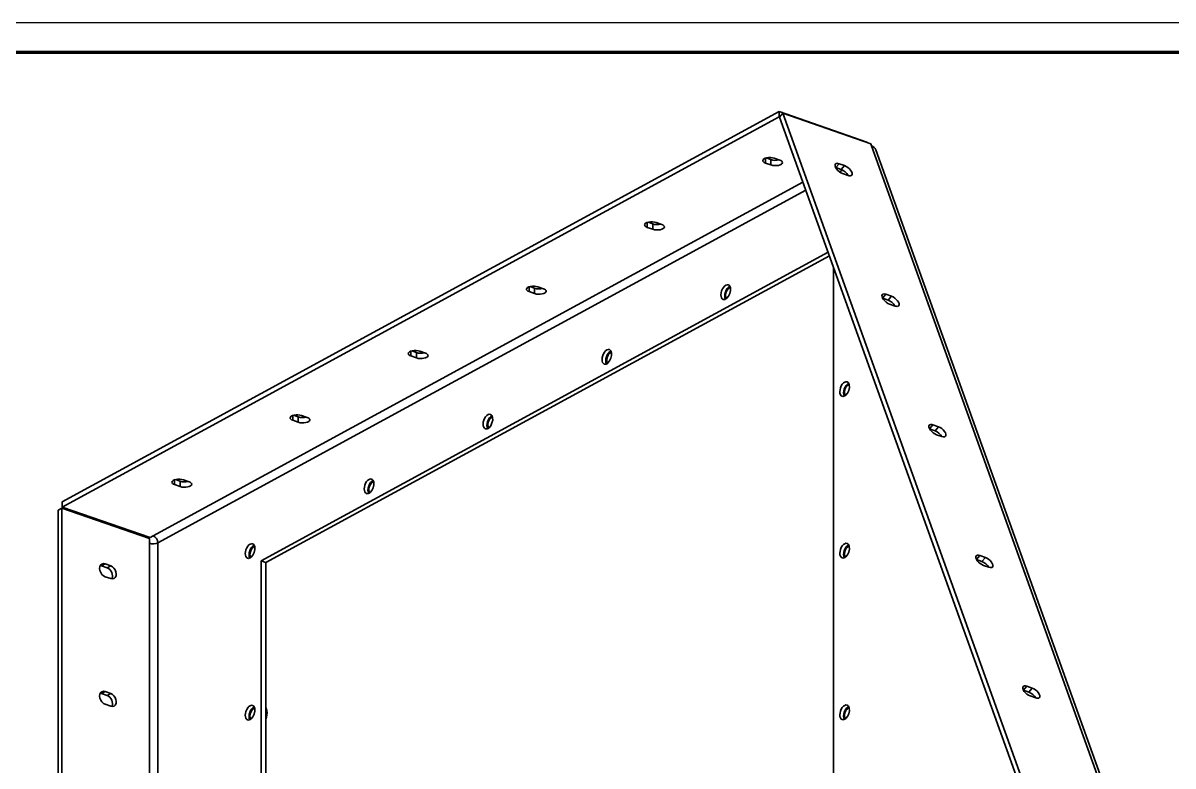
# Model space of a CAD drawing. Header units: millimetres. Extents: x 0 to 594, y 0 to 420.
# Drawn here: x 258.4 to 453, y 294.2 to 420 of the extents above; entities that cross this region are included whole.
import ezdxf

# ---------------------------------------------------------------- set-up
doc = ezdxf.new("R2010")
doc.units = ezdxf.units.MM

msp = doc.modelspace()

# ---------------------------------------------------------------- linework, layer by layer
at = {"color": 1, "lineweight": 35}
for p, q in [((265.08, 338.96), (386.33, 405)), ((386.33, 405), (401.16, 399.83)), ((386.33, 404.1), (386.33, 405)), ((386.43, 404.06), (387, 404.73)), ((401.84, 399.56), (387, 404.73)), ((387, 404.73), (434.49, 272.43)), ((265.08, 338.06), (386.33, 404.1)), ((386.43, 404.06), (386.33, 404.1)), ((386.43, 404.06), (433.92, 271.76)), ((401.16, 399.79), (401.16, 399.83)), ((401.97, 399.18), (401.84, 399.56)), ((402.23, 399.07), (401.97, 399.18)), ((401.97, 399.18), (448.99, 268.18)), ((402.44, 398.92), (402.23, 399.07)), ((402.6, 398.73), (402.44, 398.92)), ((383.76, 396.98), (383.63, 396.85)), ((383.98, 397.09), (383.76, 396.98)), ((384.26, 397.17), (383.98, 397.09)), ((384.03, 397.11), (384.03, 396.29)), ((384.97, 396.87), (384.16, 397.15)), ((384.58, 397.22), (384.26, 397.17)), ((384.92, 397.22), (384.58, 397.22)), ((385.24, 397.18), (384.92, 397.22)), ((385.53, 397.11), (385.24, 397.18)), ((386.47, 396.78), (385.53, 397.11)), ((402.71, 398.52), (402.6, 398.73)), ((449.73, 267.52), (402.71, 398.52)), ((383.63, 396.85), (383.58, 396.7)), ((383.58, 396.7), (383.61, 396.59)), ((383.61, 396.59), (383.7, 396.47)), ((383.7, 396.47), (383.84, 396.38)), ((383.84, 396.38), (384.03, 396.29)), ((384.03, 396.29), (384.97, 395.97)), ((385.28, 396.79), (384.97, 396.87)), ((384.97, 396.87), (384.97, 395.97)), ((384.97, 395.97), (385.26, 395.89)), ((385.26, 395.89), (385.58, 395.86)), ((385.64, 396.75), (385.28, 396.79)), ((385.58, 395.86), (385.92, 395.86)), ((386, 396.77), (385.64, 396.75)), ((385.92, 395.86), (386.24, 395.9)), ((386.34, 396.83), (386, 396.77)), ((386.24, 395.9), (386.52, 395.98)), ((386.66, 396.7), (386.47, 396.78)), ((386.52, 395.98), (386.73, 396.1)), ((386.8, 396.6), (386.66, 396.7)), ((386.73, 396.1), (386.87, 396.23)), ((386.89, 396.49), (386.8, 396.6)), ((386.87, 396.23), (386.92, 396.37)), ((386.92, 396.37), (386.89, 396.49)), ((395.88, 396.14), (395.81, 395.99)), ((395.81, 395.99), (395.82, 395.78)), ((395.82, 395.78), (395.91, 395.55)), ((395.98, 396.21), (395.88, 396.14)), ((395.91, 395.55), (396.07, 395.3)), ((396.49, 396.18), (395.92, 395.52)), ((395.93, 395.51), (396.85, 395.19)), ((396.12, 396.25), (395.98, 396.21)), ((396.07, 395.3), (396.28, 395.05)), ((396.29, 396.24), (396.12, 396.25)), ((396.28, 395.05), (396.54, 394.83)), ((396.49, 396.18), (396.29, 396.24)), ((397.43, 395.86), (396.49, 396.18)), ((396.55, 394.82), (397.06, 395.1)), ((397.43, 395.86), (396.85, 395.19)), ((396.85, 395.19), (397.19, 395.03)), ((397.19, 395.03), (397.51, 394.79)), ((397.7, 395.73), (397.43, 395.86)), ((397.98, 395.55), (397.7, 395.73)), ((398.23, 395.33), (397.98, 395.55)), ((398.45, 395.09), (398.23, 395.33)), ((398.6, 394.84), (398.45, 395.09)), ((390.38, 393.05), (280.46, 333.18)), ((396.54, 394.83), (396.81, 394.65)), ((396.81, 394.65), (397.09, 394.53)), ((397.09, 394.53), (398.02, 394.2)), ((397.51, 394.79), (397.8, 394.51)), ((397.8, 394.51), (398.01, 394.2)), ((398.02, 394.2), (398.22, 394.15)), ((398.22, 394.15), (398.39, 394.14)), ((398.39, 394.14), (398.53, 394.17)), ((398.53, 394.17), (398.64, 394.25)), ((398.69, 394.6), (398.6, 394.84)), ((398.64, 394.25), (398.7, 394.4)), ((398.7, 394.4), (398.69, 394.6)), ((281.24, 332.01), (390.86, 391.72)), ((363.64, 385.96), (363.59, 385.81)), ((363.59, 385.81), (363.62, 385.7)), ((363.62, 385.7), (363.71, 385.59)), ((363.77, 386.09), (363.64, 385.96)), ((363.71, 385.59), (363.85, 385.49)), ((363.99, 386.2), (363.77, 386.09)), ((363.85, 385.49), (364.04, 385.4)), ((364.27, 386.28), (363.99, 386.2)), ((364.04, 386.22), (364.04, 385.4)), ((364.04, 385.4), (364.98, 385.08)), ((364.98, 385.98), (364.17, 386.26)), ((364.59, 386.33), (364.27, 386.28)), ((364.93, 386.33), (364.59, 386.33)), ((365.25, 386.3), (364.93, 386.33)), ((365.29, 385.9), (364.98, 385.98)), ((364.98, 385.98), (364.98, 385.08)), ((365.54, 386.22), (365.25, 386.3)), ((365.65, 385.86), (365.29, 385.9)), ((366.48, 385.89), (365.54, 386.22)), ((366.01, 385.88), (365.65, 385.86)), ((366.35, 385.94), (366.01, 385.88)), ((366.67, 385.81), (366.48, 385.89)), ((366.81, 385.71), (366.67, 385.81)), ((366.74, 385.21), (366.88, 385.34)), ((366.9, 385.6), (366.81, 385.71)), ((366.88, 385.34), (366.93, 385.49)), ((366.93, 385.49), (366.9, 385.6)), ((364.98, 385.08), (365.27, 385)), ((365.27, 385), (365.59, 384.97)), ((365.59, 384.97), (365.93, 384.97)), ((365.93, 384.97), (366.25, 385.01)), ((366.25, 385.01), (366.53, 385.1)), ((366.53, 385.1), (366.74, 385.21)), ((394.64, 381.18), (298.73, 328.93)), ((299.51, 328.66), (394.85, 380.59)), ((395.56, 250.72), (395.56, 378.63)), ((377.33, 375.62), (377.12, 375.47)), ((377.55, 375.69), (377.33, 375.62)), ((377.74, 375.67), (377.55, 375.69)), ((377.87, 375.6), (377.74, 375.67)), ((377.97, 375.48), (377.87, 375.6)), ((343.65, 375.07), (343.6, 374.92)), ((343.6, 374.92), (343.63, 374.81)), ((343.63, 374.81), (343.72, 374.7)), ((343.78, 375.2), (343.65, 375.07)), ((343.72, 374.7), (343.86, 374.6)), ((344, 375.31), (343.78, 375.2)), ((343.86, 374.6), (344.05, 374.52)), ((344.28, 375.4), (344, 375.31)), ((344.05, 375.33), (344.05, 374.52)), ((344.05, 374.52), (344.99, 374.19)), ((344.99, 375.09), (344.18, 375.37)), ((344.6, 375.44), (344.28, 375.4)), ((344.94, 375.44), (344.6, 375.44)), ((345.26, 375.41), (344.94, 375.44)), ((345.3, 375.01), (344.99, 375.09)), ((344.99, 375.09), (344.99, 374.19)), ((344.99, 374.19), (345.28, 374.11)), ((345.55, 375.33), (345.26, 375.41)), ((345.28, 374.11), (345.6, 374.08)), ((345.66, 374.98), (345.3, 375.01)), ((346.49, 375.01), (345.55, 375.33)), ((345.6, 374.08), (345.94, 374.08)), ((346.02, 374.99), (345.66, 374.98)), ((345.94, 374.08), (346.26, 374.13)), ((346.36, 375.05), (346.02, 374.99)), ((346.26, 374.13), (346.54, 374.21)), ((346.68, 374.92), (346.49, 375.01)), ((346.54, 374.21), (346.75, 374.32)), ((346.82, 374.82), (346.68, 374.92)), ((346.75, 374.32), (346.89, 374.45)), ((346.91, 374.71), (346.82, 374.82)), ((346.89, 374.45), (346.94, 374.6)), ((346.94, 374.6), (346.91, 374.71)), ((376.53, 374.32), (376.5, 374)), ((376.5, 374), (376.53, 373.72)), ((376.61, 374.65), (376.53, 374.32)), ((376.53, 373.72), (376.61, 373.48)), ((376.75, 374.97), (376.61, 374.65)), ((376.92, 375.25), (376.75, 374.97)), ((377.12, 375.47), (376.92, 375.25)), ((377.14, 373.78), (377.16, 374.12)), ((377.17, 373.48), (377.14, 373.78)), ((377.16, 374.12), (377.25, 374.46)), ((377.25, 374.46), (377.4, 374.79)), ((377.36, 374.33), (377.29, 373.89)), ((377.29, 373.89), (377.33, 373.58)), ((377.33, 373.58), (377.46, 373.37)), ((377.54, 374.75), (377.36, 374.33)), ((377.4, 374.79), (377.58, 375.07)), ((377.5, 373.4), (377.79, 373.75)), ((377.67, 374.92), (377.54, 374.75)), ((377.58, 375.07), (377.8, 375.28)), ((377.81, 375.06), (377.67, 374.92)), ((377.79, 373.75), (378.01, 374.2)), ((377.8, 375.28), (378.02, 375.4)), ((377.95, 375.15), (377.81, 375.06)), ((378.09, 375.19), (377.95, 375.15)), ((378.05, 375.33), (377.97, 375.48)), ((378.01, 374.2), (378.12, 374.69)), ((378.11, 375.14), (378.05, 375.33)), ((378.12, 374.69), (378.11, 375.14)), ((403.81, 374.02), (403.75, 373.87)), ((403.75, 373.87), (403.76, 373.67)), ((403.76, 373.67), (403.85, 373.44)), ((403.92, 374.1), (403.81, 374.02)), ((404.43, 374.07), (403.86, 373.41)), ((404.06, 374.13), (403.92, 374.1)), ((404.23, 374.12), (404.06, 374.13)), ((404.43, 374.07), (404.23, 374.12)), ((405.36, 373.75), (404.43, 374.07)), ((405.36, 373.75), (404.79, 373.08)), ((405.64, 373.62), (405.36, 373.75)), ((405.91, 373.44), (405.64, 373.62)), ((376.61, 373.48), (376.73, 373.31)), ((376.73, 373.31), (376.89, 373.21)), ((376.89, 373.21), (377.03, 373.19)), ((377.03, 373.19), (377.18, 373.21)), ((377.27, 373.25), (377.17, 373.48)), ((377.18, 373.21), (377.34, 373.29)), ((377.34, 373.29), (377.5, 373.4)), ((403.85, 373.44), (404, 373.19)), ((403.87, 373.4), (404.79, 373.08)), ((404, 373.19), (404.22, 372.94)), ((404.22, 372.94), (404.47, 372.72)), ((404.47, 372.72), (404.75, 372.54)), ((404.75, 372.54), (405.02, 372.41)), ((404.79, 373.08), (405.12, 372.92)), ((405.02, 372.41), (405.96, 372.09)), ((405.12, 372.92), (405.45, 372.68)), ((405.45, 372.68), (405.74, 372.4)), ((405.74, 372.4), (405.95, 372.09)), ((406.17, 373.22), (405.91, 373.44)), ((405.96, 372.09), (406.16, 372.04)), ((406.16, 372.04), (406.33, 372.03)), ((406.38, 372.97), (406.17, 373.22)), ((406.33, 372.03), (406.47, 372.06)), ((406.54, 372.72), (406.38, 372.97)), ((406.47, 372.06), (406.57, 372.14)), ((406.63, 372.49), (406.54, 372.72)), ((406.57, 372.14), (406.64, 372.29)), ((406.64, 372.29), (406.63, 372.49)), ((323.66, 364.18), (323.61, 364.04)), ((323.61, 364.04), (323.64, 363.92)), ((323.64, 363.92), (323.73, 363.81)), ((323.79, 364.31), (323.66, 364.18)), ((324.01, 364.43), (323.79, 364.31)), ((324.29, 364.51), (324.01, 364.43)), ((324.06, 364.44), (324.06, 363.63)), ((325, 364.2), (324.19, 364.48)), ((324.61, 364.55), (324.29, 364.51)), ((324.94, 364.56), (324.61, 364.55)), ((325.27, 364.52), (324.94, 364.56)), ((325.31, 364.12), (325, 364.2)), ((325, 364.2), (325, 363.3)), ((325.56, 364.44), (325.27, 364.52)), ((325.67, 364.09), (325.31, 364.12)), ((326.5, 364.12), (325.56, 364.44)), ((326.03, 364.1), (325.67, 364.09)), ((326.37, 364.16), (326.03, 364.1)), ((326.69, 364.03), (326.5, 364.12)), ((326.83, 363.94), (326.69, 364.03)), ((326.92, 363.83), (326.83, 363.94)), ((326.95, 363.71), (326.92, 363.83)), ((356.63, 364.01), (356.5, 363.7)), ((356.8, 364.29), (356.63, 364.01)), ((357, 364.51), (356.8, 364.29)), ((357.22, 364.66), (357, 364.51)), ((357.14, 363.51), (357.28, 363.83)), ((357.43, 364.73), (357.22, 364.66)), ((357.28, 363.83), (357.47, 364.11)), ((357.63, 364.71), (357.43, 364.73)), ((357.55, 363.97), (357.43, 363.79)), ((357.47, 364.11), (357.68, 364.32)), ((357.69, 364.1), (357.55, 363.97)), ((357.75, 364.64), (357.63, 364.71)), ((357.68, 364.32), (357.91, 364.45)), ((357.84, 364.19), (357.69, 364.1)), ((357.86, 364.53), (357.75, 364.64)), ((357.98, 364.23), (357.84, 364.19)), ((357.94, 364.37), (357.86, 364.53)), ((357.99, 364.18), (357.94, 364.37)), ((358, 363.73), (357.99, 364.18)), ((323.73, 363.81), (323.87, 363.71)), ((323.87, 363.71), (324.06, 363.63)), ((324.06, 363.63), (325, 363.3)), ((325, 363.3), (325.29, 363.23)), ((325.29, 363.23), (325.61, 363.19)), ((325.61, 363.19), (325.95, 363.19)), ((325.95, 363.19), (326.27, 363.24)), ((326.27, 363.24), (326.55, 363.32)), ((326.55, 363.32), (326.76, 363.43)), ((326.76, 363.43), (326.9, 363.56)), ((326.9, 363.56), (326.95, 363.71)), ((356.42, 363.36), (356.39, 363.04)), ((356.39, 363.04), (356.41, 362.76)), ((356.41, 362.76), (356.49, 362.53)), ((356.5, 363.7), (356.42, 363.36)), ((356.49, 362.53), (356.61, 362.36)), ((356.61, 362.36), (356.77, 362.26)), ((356.77, 362.26), (356.91, 362.23)), ((356.91, 362.23), (357.07, 362.26)), ((357.02, 362.83), (357.05, 363.16)), ((357.06, 362.53), (357.02, 362.83)), ((357.05, 363.16), (357.14, 363.51)), ((357.15, 362.29), (357.06, 362.53)), ((357.07, 362.26), (357.23, 362.33)), ((357.24, 363.37), (357.18, 362.93)), ((357.18, 362.93), (357.22, 362.63)), ((357.22, 362.63), (357.34, 362.41)), ((357.23, 362.33), (357.39, 362.45)), ((357.43, 363.79), (357.24, 363.37)), ((357.39, 362.45), (357.67, 362.79)), ((357.67, 362.79), (357.89, 363.24)), ((357.89, 363.24), (358, 363.73)), ((396.73, 358.25), (396.65, 357.92)), ((396.86, 358.56), (396.73, 358.25)), ((397.04, 358.84), (396.86, 358.56)), ((397.24, 359.06), (397.04, 358.84)), ((397.45, 359.22), (397.24, 359.06)), ((397.28, 357.71), (397.37, 358.06)), ((397.37, 358.06), (397.51, 358.38)), ((397.66, 359.28), (397.45, 359.22)), ((397.66, 358.34), (397.47, 357.93)), ((397.51, 358.38), (397.7, 358.66)), ((397.86, 359.26), (397.66, 359.28)), ((397.78, 358.52), (397.66, 358.34)), ((397.7, 358.66), (397.91, 358.87)), ((397.92, 358.65), (397.78, 358.52)), ((397.98, 359.19), (397.86, 359.26)), ((397.91, 358.87), (398.14, 359)), ((398.07, 358.74), (397.92, 358.65)), ((398.09, 359.08), (397.98, 359.19)), ((398.21, 358.79), (398.07, 358.74)), ((398.17, 358.92), (398.09, 359.08)), ((398.12, 357.79), (398.23, 358.28)), ((398.22, 358.73), (398.17, 358.92)), ((398.23, 358.28), (398.22, 358.73)), ((396.65, 357.92), (396.62, 357.59)), ((396.62, 357.59), (396.64, 357.31)), ((396.64, 357.31), (396.72, 357.08)), ((396.72, 357.08), (396.84, 356.91)), ((396.84, 356.91), (397, 356.81)), ((397, 356.81), (397.14, 356.78)), ((397.14, 356.78), (397.3, 356.81)), ((397.25, 357.38), (397.28, 357.71)), ((397.29, 357.08), (397.25, 357.38)), ((397.38, 356.84), (397.29, 357.08)), ((397.3, 356.81), (397.46, 356.88)), ((397.47, 357.93), (397.41, 357.49)), ((397.41, 357.49), (397.45, 357.18)), ((397.45, 357.18), (397.57, 356.96)), ((397.46, 356.88), (397.62, 357)), ((397.62, 357), (397.9, 357.34)), ((397.9, 357.34), (398.12, 357.79)), ((303.67, 353.29), (303.62, 353.15)), ((303.62, 353.15), (303.65, 353.03)), ((303.65, 353.03), (303.74, 352.92)), ((303.8, 353.43), (303.67, 353.29)), ((303.74, 352.92), (303.88, 352.82)), ((304.02, 353.54), (303.8, 353.43)), ((303.88, 352.82), (304.07, 352.74)), ((304.3, 353.62), (304.02, 353.54)), ((304.07, 353.56), (304.07, 352.74)), ((304.07, 352.74), (305.01, 352.41)), ((305.01, 353.31), (304.2, 353.59)), ((304.62, 353.66), (304.3, 353.62)), ((304.95, 353.67), (304.62, 353.66)), ((305.28, 353.63), (304.95, 353.67)), ((305.32, 353.23), (305.01, 353.31)), ((305.01, 353.31), (305.01, 352.41)), ((305.01, 352.41), (305.3, 352.34)), ((305.57, 353.56), (305.28, 353.63)), ((305.3, 352.34), (305.62, 352.3)), ((305.68, 353.2), (305.32, 353.23)), ((306.51, 353.23), (305.57, 353.56)), ((305.62, 352.3), (305.96, 352.3)), ((306.04, 353.21), (305.68, 353.2)), ((305.96, 352.3), (306.28, 352.35)), ((306.38, 353.27), (306.04, 353.21)), ((306.28, 352.35), (306.56, 352.43)), ((306.7, 353.15), (306.51, 353.23)), ((306.56, 352.43), (306.77, 352.54)), ((306.84, 353.05), (306.7, 353.15)), ((306.77, 352.54), (306.91, 352.68)), ((306.93, 352.94), (306.84, 353.05)), ((306.91, 352.68), (306.96, 352.82)), ((306.96, 352.82), (306.93, 352.94)), ((336.3, 352.41), (336.27, 352.08)), ((336.38, 352.74), (336.3, 352.41)), ((336.52, 353.06), (336.38, 352.74)), ((336.69, 353.33), (336.52, 353.06)), ((336.89, 353.56), (336.69, 353.33)), ((337.1, 353.71), (336.89, 353.56)), ((336.91, 351.87), (336.93, 352.2)), ((336.93, 352.2), (337.02, 352.55)), ((337.02, 352.55), (337.17, 352.87)), ((337.13, 352.42), (337.06, 351.98)), ((337.32, 353.77), (337.1, 353.71)), ((337.31, 352.84), (337.13, 352.42)), ((337.17, 352.87), (337.35, 353.15)), ((337.44, 353.01), (337.31, 352.84)), ((337.51, 353.75), (337.32, 353.77)), ((337.35, 353.15), (337.57, 353.36)), ((337.58, 353.14), (337.44, 353.01)), ((337.64, 353.68), (337.51, 353.75)), ((337.56, 351.83), (337.77, 352.29)), ((337.57, 353.36), (337.79, 353.49)), ((337.72, 353.24), (337.58, 353.14)), ((337.74, 353.57), (337.64, 353.68)), ((337.86, 353.28), (337.72, 353.24)), ((337.82, 353.41), (337.74, 353.57)), ((337.77, 352.29), (337.89, 352.77)), ((337.88, 353.22), (337.82, 353.41)), ((337.89, 352.77), (337.88, 353.22)), ((336.27, 352.08), (336.3, 351.8)), ((336.3, 351.8), (336.37, 351.57)), ((336.37, 351.57), (336.5, 351.4)), ((336.5, 351.4), (336.66, 351.3)), ((336.66, 351.3), (336.8, 351.28)), ((336.8, 351.28), (336.95, 351.3)), ((336.94, 351.57), (336.91, 351.87)), ((337.04, 351.33), (336.94, 351.57)), ((336.95, 351.3), (337.11, 351.37)), ((337.06, 351.98), (337.1, 351.67)), ((337.1, 351.67), (337.23, 351.45)), ((337.11, 351.37), (337.27, 351.49)), ((337.27, 351.49), (337.56, 351.83)), ((411.75, 351.91), (411.68, 351.76)), ((411.68, 351.76), (411.69, 351.56)), ((411.69, 351.56), (411.78, 351.33)), ((411.85, 351.99), (411.75, 351.91)), ((411.78, 351.33), (411.94, 351.08)), ((412.36, 351.96), (411.8, 351.3)), ((411.8, 351.29), (412.73, 350.97)), ((411.99, 352.02), (411.85, 351.99)), ((411.94, 351.08), (412.16, 350.83)), ((412.17, 352.01), (411.99, 352.02)), ((412.16, 350.83), (412.41, 350.61)), ((412.36, 351.96), (412.17, 352.01)), ((413.3, 351.64), (412.36, 351.96)), ((412.41, 350.61), (412.69, 350.43)), ((412.69, 350.43), (412.96, 350.3)), ((413.3, 351.64), (412.73, 350.97)), ((412.73, 350.97), (413.06, 350.81)), ((412.96, 350.3), (413.9, 349.98)), ((413.06, 350.81), (413.39, 350.57)), ((413.57, 351.51), (413.3, 351.64)), ((413.39, 350.57), (413.67, 350.28)), ((413.85, 351.33), (413.57, 351.51)), ((413.67, 350.28), (413.88, 349.98)), ((414.11, 351.11), (413.85, 351.33)), ((414.32, 350.86), (414.11, 351.11)), ((414.48, 350.61), (414.32, 350.86)), ((414.57, 350.38), (414.48, 350.61)), ((414.58, 350.18), (414.57, 350.38)), ((413.9, 349.98), (414.09, 349.93)), ((414.09, 349.93), (414.27, 349.92)), ((414.27, 349.92), (414.41, 349.95)), ((414.41, 349.95), (414.51, 350.03)), ((414.51, 350.03), (414.58, 350.18)), ((283.81, 342.54), (283.68, 342.4)), ((284.03, 342.65), (283.81, 342.54)), ((284.31, 342.73), (284.03, 342.65)), ((284.08, 342.67), (284.08, 341.85)), ((285.02, 342.42), (284.21, 342.71)), ((284.63, 342.77), (284.31, 342.73)), ((284.96, 342.78), (284.63, 342.77)), ((285.29, 342.74), (284.96, 342.78)), ((285.33, 342.34), (285.02, 342.42)), ((285.02, 342.42), (285.02, 341.52)), ((285.58, 342.67), (285.29, 342.74)), ((286.52, 342.34), (285.58, 342.67)), ((316.77, 342.6), (316.57, 342.38)), ((316.99, 342.75), (316.77, 342.6)), ((317.2, 342.82), (316.99, 342.75)), ((317.4, 342.8), (317.2, 342.82)), ((317.52, 342.73), (317.4, 342.8)), ((317.45, 342.41), (317.68, 342.53)), ((317.63, 342.61), (317.52, 342.73)), ((317.71, 342.46), (317.63, 342.61)), ((317.76, 342.27), (317.71, 342.46)), ((283.68, 342.4), (283.63, 342.26)), ((283.63, 342.26), (283.66, 342.14)), ((283.66, 342.14), (283.75, 342.03)), ((283.75, 342.03), (283.89, 341.93)), ((283.89, 341.93), (284.08, 341.85)), ((284.08, 341.85), (285.02, 341.52)), ((285.02, 341.52), (285.31, 341.45)), ((285.31, 341.45), (285.63, 341.41)), ((285.69, 342.31), (285.33, 342.34)), ((285.63, 341.41), (285.97, 341.42)), ((286.05, 342.32), (285.69, 342.31)), ((285.97, 341.42), (286.29, 341.46)), ((286.39, 342.38), (286.05, 342.32)), ((286.29, 341.46), (286.56, 341.54)), ((286.7, 342.26), (286.52, 342.34)), ((286.56, 341.54), (286.78, 341.65)), ((286.85, 342.16), (286.7, 342.26)), ((286.78, 341.65), (286.92, 341.79)), ((286.94, 342.05), (286.85, 342.16)), ((286.92, 341.79), (286.97, 341.93)), ((286.97, 341.93), (286.94, 342.05)), ((316.19, 341.45), (316.16, 341.13)), ((316.16, 341.13), (316.18, 340.85)), ((316.18, 340.85), (316.26, 340.61)), ((316.27, 341.78), (316.19, 341.45)), ((316.26, 340.61), (316.38, 340.44)), ((316.4, 342.1), (316.27, 341.78)), ((316.57, 342.38), (316.4, 342.1)), ((316.79, 340.91), (316.82, 341.25)), ((316.83, 340.61), (316.79, 340.91)), ((316.82, 341.25), (316.91, 341.59)), ((316.92, 340.38), (316.83, 340.61)), ((316.91, 341.59), (317.05, 341.92)), ((317.01, 341.46), (316.95, 341.02)), ((316.95, 341.02), (316.99, 340.71)), ((316.99, 340.71), (317.11, 340.5)), ((317, 340.42), (317.15, 340.53)), ((317.2, 341.88), (317.01, 341.46)), ((317.05, 341.92), (317.24, 342.2)), ((317.15, 340.53), (317.44, 340.88)), ((317.32, 342.05), (317.2, 341.88)), ((317.24, 342.2), (317.45, 342.41)), ((317.46, 342.19), (317.32, 342.05)), ((317.44, 340.88), (317.66, 341.33)), ((317.61, 342.28), (317.46, 342.19)), ((317.75, 342.32), (317.61, 342.28)), ((317.66, 341.33), (317.77, 341.82)), ((317.77, 341.82), (317.76, 342.27)), ((265.08, 338.06), (265.08, 338.96)), ((316.38, 340.44), (316.54, 340.34)), ((316.54, 340.34), (316.68, 340.32)), ((316.68, 340.32), (316.84, 340.34)), ((316.84, 340.34), (317, 340.42)), ((264.99, 337.88), (264.37, 337.54)), ((264.37, 251.45), (264.37, 337.54)), ((264.99, 251.79), (264.99, 337.88)), ((279.83, 332.71), (264.99, 337.88)), ((279.92, 332.89), (265.08, 338.06)), ((279.83, 331.94), (279.83, 332.71)), ((280.46, 333.18), (279.92, 332.89)), ((280.75, 333.01), (280.46, 333.18)), ((281.01, 332.72), (280.75, 333.01)), ((281.18, 332.37), (281.01, 332.72)), ((280.18, 331.86), (279.83, 331.94)), ((279.83, 331.94), (279.83, 246.61)), ((280.57, 331.85), (280.18, 331.86)), ((280.94, 331.9), (280.57, 331.85)), ((281.24, 332.01), (280.94, 331.9)), ((281.24, 332.01), (281.18, 332.37)), ((281.24, 246.68), (281.24, 332.01)), ((296.15, 330.83), (296.07, 330.49)), ((296.29, 331.14), (296.15, 330.83)), ((296.46, 331.42), (296.29, 331.14)), ((296.66, 331.64), (296.46, 331.42)), ((296.87, 331.79), (296.66, 331.64)), ((296.79, 330.64), (296.94, 330.96)), ((297.09, 331.86), (296.87, 331.79)), ((297.08, 330.92), (296.9, 330.5)), ((296.94, 330.96), (297.12, 331.24)), ((297.21, 331.1), (297.08, 330.92)), ((297.28, 331.84), (297.09, 331.86)), ((297.12, 331.24), (297.34, 331.45)), ((297.35, 331.23), (297.21, 331.1)), ((297.41, 331.77), (297.28, 331.84)), ((297.34, 331.45), (297.56, 331.58)), ((297.49, 331.32), (297.35, 331.23)), ((297.51, 331.66), (297.41, 331.77)), ((297.63, 331.36), (297.49, 331.32)), ((297.59, 331.5), (297.51, 331.66)), ((297.54, 330.37), (297.66, 330.86)), ((297.64, 331.31), (297.59, 331.5)), ((297.66, 330.86), (297.64, 331.31)), ((396.73, 330.88), (396.65, 330.55)), ((396.86, 331.2), (396.73, 330.88)), ((397.04, 331.48), (396.86, 331.2)), ((397.24, 331.7), (397.04, 331.48)), ((397.45, 331.85), (397.24, 331.7)), ((397.37, 330.69), (397.51, 331.02)), ((397.66, 331.92), (397.45, 331.85)), ((397.66, 330.98), (397.47, 330.56)), ((397.51, 331.02), (397.7, 331.3)), ((397.86, 331.9), (397.66, 331.92)), ((397.78, 331.15), (397.66, 330.98)), ((397.7, 331.3), (397.91, 331.51)), ((397.92, 331.29), (397.78, 331.15)), ((397.98, 331.83), (397.86, 331.9)), ((397.91, 331.51), (398.14, 331.64)), ((398.07, 331.38), (397.92, 331.29)), ((398.09, 331.72), (397.98, 331.83)), ((398.21, 331.42), (398.07, 331.38)), ((398.17, 331.56), (398.09, 331.72)), ((398.12, 330.43), (398.23, 330.92)), ((398.22, 331.37), (398.17, 331.56)), ((398.23, 330.92), (398.22, 331.37)), ((296.07, 330.49), (296.04, 330.17)), ((296.04, 330.17), (296.07, 329.89)), ((296.07, 329.89), (296.14, 329.66)), ((296.14, 329.66), (296.27, 329.49)), ((296.27, 329.49), (296.43, 329.39)), ((296.43, 329.39), (296.57, 329.36)), ((296.57, 329.36), (296.72, 329.39)), ((296.67, 329.96), (296.7, 330.29)), ((296.71, 329.66), (296.67, 329.96)), ((296.7, 330.29), (296.79, 330.64)), ((296.81, 329.42), (296.71, 329.66)), ((296.72, 329.39), (296.88, 329.46)), ((296.9, 330.5), (296.83, 330.06)), ((296.83, 330.06), (296.87, 329.76)), ((296.87, 329.76), (297, 329.54)), ((296.88, 329.46), (297.04, 329.58)), ((297.04, 329.58), (297.33, 329.92)), ((297.33, 329.92), (297.54, 330.37)), ((298.73, 328.93), (298.73, 197.97)), ((298.73, 328.93), (299.51, 328.66)), ((396.65, 330.55), (396.62, 330.23)), ((396.62, 330.23), (396.64, 329.95)), ((396.64, 329.95), (396.72, 329.72)), ((396.72, 329.72), (396.84, 329.55)), ((396.84, 329.55), (397, 329.45)), ((397, 329.45), (397.14, 329.42)), ((397.14, 329.42), (397.3, 329.45)), ((397.25, 330.02), (397.28, 330.35)), ((397.29, 329.72), (397.25, 330.02)), ((397.28, 330.35), (397.37, 330.69)), ((397.38, 329.48), (397.29, 329.72)), ((397.3, 329.45), (397.46, 329.52)), ((397.47, 330.56), (397.41, 330.12)), ((397.41, 330.12), (397.45, 329.82)), ((397.45, 329.82), (397.57, 329.6)), ((397.46, 329.52), (397.62, 329.63)), ((397.62, 329.63), (397.9, 329.98)), ((397.9, 329.98), (398.12, 330.43)), ((419.69, 329.8), (419.62, 329.65)), ((419.62, 329.65), (419.63, 329.45)), ((419.63, 329.45), (419.72, 329.21)), ((419.79, 329.88), (419.69, 329.8)), ((419.72, 329.21), (419.88, 328.96)), ((420.3, 329.85), (419.73, 329.19)), ((419.74, 329.18), (420.66, 328.85)), ((419.93, 329.91), (419.79, 329.88)), ((419.88, 328.96), (420.09, 328.72)), ((420.1, 329.9), (419.93, 329.91)), ((420.3, 329.85), (420.1, 329.9)), ((421.24, 329.52), (420.3, 329.85)), ((421.24, 329.52), (420.66, 328.85)), ((420.66, 328.85), (421, 328.7)), ((421.51, 329.4), (421.24, 329.52)), ((421.79, 329.22), (421.51, 329.4)), ((422.04, 329), (421.79, 329.22)), ((422.26, 328.75), (422.04, 329)), ((271.44, 327.98), (271.4, 327.66)), ((271.4, 327.66), (271.45, 327.31)), ((271.56, 328.23), (271.44, 327.98)), ((271.45, 327.31), (271.58, 326.97)), ((271.5, 328.14), (271.71, 328.09)), ((271.76, 328.41), (271.56, 328.23)), ((271.58, 326.97), (271.79, 326.66)), ((271.71, 328.09), (272.33, 328.43)), ((271.71, 328.09), (272.65, 327.77)), ((272.03, 328.48), (271.76, 328.41)), ((272.33, 328.43), (272.03, 328.48)), ((273.27, 328.11), (272.33, 328.43)), ((272.65, 327.77), (273.27, 328.11)), ((272.65, 327.77), (272.88, 327.65)), ((272.88, 327.65), (273.11, 327.47)), ((273.11, 327.47), (273.3, 327.24)), ((273.56, 327.95), (273.27, 328.11)), ((273.3, 327.24), (273.45, 326.97)), ((273.45, 326.97), (273.54, 326.68)), ((273.82, 327.71), (273.56, 327.95)), ((274.02, 327.41), (273.82, 327.71)), ((274.16, 327.07), (274.02, 327.41)), ((274.21, 326.72), (274.16, 327.07)), ((299.51, 198.4), (299.51, 328.66)), ((420.09, 328.72), (420.35, 328.5)), ((420.35, 328.5), (420.62, 328.32)), ((420.62, 328.32), (420.9, 328.19)), ((420.9, 328.19), (421.83, 327.87)), ((421, 328.7), (421.32, 328.46)), ((421.32, 328.46), (421.61, 328.17)), ((421.61, 328.17), (421.82, 327.87)), ((421.83, 327.87), (422.03, 327.81)), ((422.03, 327.81), (422.2, 327.8)), ((422.2, 327.8), (422.34, 327.84)), ((422.41, 328.5), (422.26, 328.75)), ((422.34, 327.84), (422.45, 327.91)), ((422.5, 328.27), (422.41, 328.5)), ((422.45, 327.91), (422.51, 328.06)), ((422.51, 328.06), (422.5, 328.27)), ((271.79, 326.66), (272.05, 326.42)), ((272.05, 326.42), (272.33, 326.27)), ((272.33, 326.27), (273.27, 325.95)), ((273.27, 325.95), (273.58, 325.9)), ((273.56, 326.13), (273.48, 325.9)), ((273.54, 326.68), (273.58, 326.4)), ((273.58, 326.4), (273.56, 326.13)), ((273.58, 325.9), (273.85, 325.97)), ((273.85, 325.97), (274.04, 326.15)), ((274.04, 326.15), (274.17, 326.4)), ((274.17, 326.4), (274.21, 326.72)), ((427.62, 307.69), (427.56, 307.54)), ((427.56, 307.54), (427.57, 307.34)), ((427.73, 307.76), (427.62, 307.69)), ((428.24, 307.74), (427.67, 307.08)), ((427.87, 307.8), (427.73, 307.76)), ((428.04, 307.79), (427.87, 307.8)), ((428.24, 307.74), (428.04, 307.79)), ((429.17, 307.41), (428.24, 307.74)), ((429.17, 307.41), (428.6, 306.74)), ((429.45, 307.29), (429.17, 307.41)), ((271.44, 306.37), (271.4, 306.06)), ((271.4, 306.06), (271.45, 305.71)), ((271.56, 306.63), (271.44, 306.37)), ((271.45, 305.71), (271.58, 305.37)), ((271.5, 306.54), (271.71, 306.49)), ((271.76, 306.8), (271.56, 306.63)), ((271.71, 306.49), (272.33, 306.83)), ((271.71, 306.49), (272.65, 306.16)), ((272.03, 306.88), (271.76, 306.8)), ((272.33, 306.83), (272.03, 306.88)), ((273.27, 306.5), (272.33, 306.83)), ((272.65, 306.16), (273.27, 306.5)), ((272.65, 306.16), (272.88, 306.05)), ((272.88, 306.05), (273.11, 305.87)), ((273.11, 305.87), (273.3, 305.63)), ((273.56, 306.35), (273.27, 306.5)), ((273.3, 305.63), (273.45, 305.37)), ((273.82, 306.11), (273.56, 306.35)), ((274.02, 305.81), (273.82, 306.11)), ((274.16, 305.46), (274.02, 305.81)), ((274.21, 305.12), (274.16, 305.46)), ((427.57, 307.34), (427.66, 307.1)), ((427.66, 307.1), (427.81, 306.85)), ((427.68, 307.06), (428.6, 306.74)), ((427.81, 306.85), (428.03, 306.61)), ((428.03, 306.61), (428.28, 306.38)), ((428.28, 306.38), (428.56, 306.2)), ((428.56, 306.2), (428.83, 306.08)), ((428.6, 306.74), (428.93, 306.58)), ((428.83, 306.08), (429.77, 305.75)), ((428.93, 306.58), (429.26, 306.35)), ((429.26, 306.35), (429.55, 306.06)), ((429.72, 307.11), (429.45, 307.29)), ((429.55, 306.06), (429.76, 305.76)), ((429.98, 306.89), (429.72, 307.11)), ((429.77, 305.75), (429.97, 305.7)), ((429.97, 305.7), (430.14, 305.69)), ((430.19, 306.64), (429.98, 306.89)), ((430.14, 305.69), (430.28, 305.73)), ((430.35, 306.39), (430.19, 306.64)), ((430.28, 305.73), (430.38, 305.8)), ((430.44, 306.15), (430.35, 306.39)), ((430.38, 305.8), (430.45, 305.95)), ((430.45, 305.95), (430.44, 306.15)), ((271.58, 305.37), (271.79, 305.06)), ((271.79, 305.06), (272.05, 304.82)), ((272.05, 304.82), (272.33, 304.67)), ((272.33, 304.67), (273.27, 304.34)), ((273.27, 304.34), (273.58, 304.3)), ((273.45, 305.37), (273.54, 305.08)), ((273.56, 304.53), (273.48, 304.3)), ((273.54, 305.08), (273.58, 304.8)), ((273.58, 304.8), (273.56, 304.53)), ((273.58, 304.3), (273.85, 304.37)), ((273.85, 304.37), (274.04, 304.54)), ((274.04, 304.54), (274.17, 304.8)), ((274.17, 304.8), (274.21, 305.12)), ((296.29, 303.78), (296.15, 303.46)), ((296.46, 304.06), (296.29, 303.78)), ((296.66, 304.28), (296.46, 304.06)), ((296.87, 304.43), (296.66, 304.28)), ((296.79, 303.27), (296.94, 303.6)), ((297.09, 304.5), (296.87, 304.43)), ((297.08, 303.56), (296.9, 303.14)), ((296.94, 303.6), (297.12, 303.88)), ((297.21, 303.73), (297.08, 303.56)), ((297.28, 304.48), (297.09, 304.5)), ((297.12, 303.88), (297.34, 304.09)), ((297.35, 303.87), (297.21, 303.73)), ((297.41, 304.41), (297.28, 304.48)), ((297.34, 304.09), (297.56, 304.21)), ((297.49, 303.96), (297.35, 303.87)), ((297.51, 304.29), (297.41, 304.41)), ((297.63, 304), (297.49, 303.96)), ((297.59, 304.14), (297.51, 304.29)), ((297.64, 303.95), (297.59, 304.14)), ((297.66, 303.5), (297.64, 303.95)), ((299.51, 304.14), (299.66, 303.64)), ((299.66, 303.64), (299.7, 303.32)), ((299.68, 303.53), (299.66, 303.64)), ((299.68, 303.53), (299.67, 303.58)), ((299.72, 303.21), (299.68, 303.53)), ((396.73, 303.52), (396.65, 303.19)), ((396.86, 303.84), (396.73, 303.52)), ((397.04, 304.12), (396.86, 303.84)), ((397.24, 304.34), (397.04, 304.12)), ((397.45, 304.49), (397.24, 304.34)), ((397.37, 303.33), (397.51, 303.66)), ((397.66, 304.56), (397.45, 304.49)), ((397.66, 303.62), (397.47, 303.2)), ((397.51, 303.66), (397.7, 303.94)), ((397.86, 304.54), (397.66, 304.56)), ((397.78, 303.79), (397.66, 303.62)), ((397.7, 303.94), (397.91, 304.15)), ((397.92, 303.93), (397.78, 303.79)), ((397.98, 304.47), (397.86, 304.54)), ((397.91, 304.15), (398.14, 304.27)), ((398.07, 304.02), (397.92, 303.93)), ((398.09, 304.35), (397.98, 304.47)), ((398.21, 304.06), (398.07, 304.02)), ((398.17, 304.2), (398.09, 304.35)), ((398.12, 303.07), (398.23, 303.56)), ((398.22, 304.01), (398.17, 304.2)), ((398.23, 303.56), (398.22, 304.01)), ((296.07, 303.13), (296.04, 302.81)), ((296.04, 302.81), (296.07, 302.53)), ((296.15, 303.46), (296.07, 303.13)), ((296.07, 302.53), (296.14, 302.3)), ((296.14, 302.3), (296.27, 302.12)), ((296.27, 302.12), (296.43, 302.02)), ((296.43, 302.02), (296.57, 302)), ((296.57, 302), (296.72, 302.03)), ((296.67, 302.59), (296.7, 302.93)), ((296.71, 302.3), (296.67, 302.59)), ((296.7, 302.93), (296.79, 303.27)), ((296.81, 302.06), (296.71, 302.3)), ((296.72, 302.03), (296.88, 302.1)), ((296.9, 303.14), (296.83, 302.7)), ((296.83, 302.7), (296.87, 302.4)), ((296.87, 302.4), (297, 302.18)), ((296.88, 302.1), (297.04, 302.21)), ((297.04, 302.21), (297.33, 302.56)), ((297.33, 302.56), (297.54, 303.01)), ((297.54, 303.01), (297.66, 303.5)), ((299.63, 302.72), (299.51, 302.41)), ((299.51, 302.16), (299.63, 302.51)), ((299.7, 303.01), (299.63, 302.72)), ((299.63, 302.51), (299.7, 302.87)), ((299.7, 303.32), (299.7, 303.01)), ((299.7, 302.87), (299.72, 303.21)), ((396.65, 303.19), (396.62, 302.87)), ((396.62, 302.87), (396.64, 302.59)), ((396.64, 302.59), (396.72, 302.36)), ((396.72, 302.36), (396.84, 302.18)), ((396.84, 302.18), (397, 302.08)), ((397, 302.08), (397.14, 302.06)), ((397.14, 302.06), (397.3, 302.08)), ((397.25, 302.65), (397.28, 302.99)), ((397.29, 302.36), (397.25, 302.65)), ((397.28, 302.99), (397.37, 303.33)), ((397.38, 302.12), (397.29, 302.36)), ((397.3, 302.08), (397.46, 302.16)), ((397.47, 303.2), (397.41, 302.76)), ((397.41, 302.76), (397.45, 302.45)), ((397.45, 302.45), (397.57, 302.24)), ((397.46, 302.16), (397.62, 302.27)), ((397.62, 302.27), (397.9, 302.62)), ((397.9, 302.62), (398.12, 303.07))]:
    msp.add_line(p, q, dxfattribs=at)
at = {"color": 7, "lineweight": 25}
msp.add_lwpolyline([(0, 0), (594, 0), (594, 420), (0, 420)], close=True, dxfattribs=at)
at = {"color": 7, "lineweight": 70}
msp.add_lwpolyline([(20, 5), (589, 5), (589, 415), (20, 415)], close=True, dxfattribs=at)

doc.saveas('drawing.dxf')
